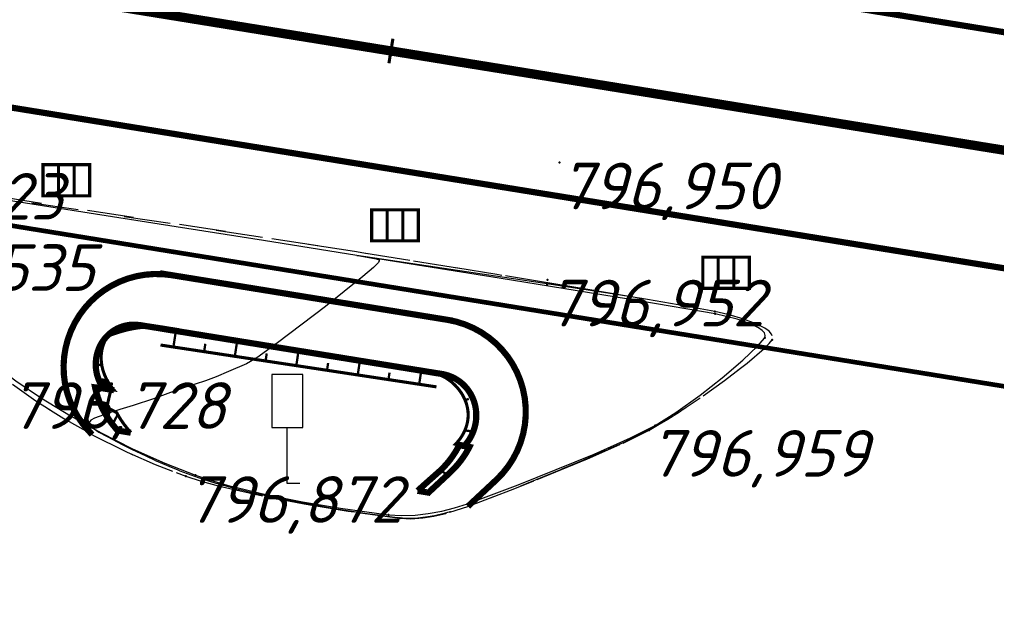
# Model space of a CAD drawing. Header units: metres. Extents: x 629572 to 645168, y 4785785 to 4790166.
# Drawn here: x 634894.33 to 634925.77, y 4788149.96 to 4788169.14 of the extents above; entities that cross this region are included whole.
import ezdxf

# ---------------------------------------------------------------- set-up
doc = ezdxf.new("R2010")
doc.units = ezdxf.units.M
for name, pattern in [('Сплошная', [0]), ('Сплошная_0_50', [0]), ('Штриховая 1.5-1.5', [3, 1.5, -1.5]), ('Штриховая 2_0_50', [2, 1, -1]), ('Штрихпунктирная 2', [10, 5, -2.5, 0, -2.5])]:
    doc.linetypes.add(name, pattern=pattern)
doc.layers.get('0').update_dxf_attribs({"linetype": 'CONTINUOUS'})
for name, color, linetype in [('АД ось слева_9м', 7, 'CONTINUOUS'), ('Горизонтали', 7, 'CONTINUOUS'), ('Дорожн. знаки (прочие)', 7, 'CONTINUOUS'), ('Дорожные полосы', 7, 'CONTINUOUS'), ('Коммуникации', 7, 'CONTINUOUS'), ('Нурсултан', 7, 'CONTINUOUS'), ('Общая поверхность по верху_ ПЧ или ДП_откосы', 7, 'CONTINUOUS'), ('Пикет произвольный (плюсовка)_KDP', 7, 'CONTINUOUS'), ('Проезжие части улиц и тротуаров (без бортового камня)', 7, 'CONTINUOUS'), ('Структ._структурные линии', 7, 'CONTINUOUS'), ('Тротуары и пешеходные дорожки (бордюр)', 7, 'CONTINUOUS'), ('Укрепленная часть обочины', 7, 'CONTINUOUS')]:
    doc.layers.add(name, color=color, linetype=linetype)
doc.styles.add('ISOCPEUR', font='isocpeui.ttf')

# ---------------------------------------------------------------- blocks, each defined once
blk = doc.blocks.new('15 - 206.3.а знаки дорожн прочие')
at = {"color": 7, "linetype": 'Continuous', "lineweight": 0, "true_color": 0xffffff, "flags": 128}
blk.add_lwpolyline([(0.5, 3.5), (-0.5, 3.5), (-0.5, 1.8), (0, 1.8), (0.5, 1.8), (0.5, 3.5)], close=True, dxfattribs=at)
at = {"color": 7, "linetype": 'Continuous', "lineweight": 0, "flags": 128}
blk.add_lwpolyline([(0.4, 0), (0, 0), (0, 1.8)], dxfattribs=at)
at = {"color": 7, "style": 'ISOCPEUR', "flags": 1}
for tag in ['Имя объекта CREDO-III', 'Код объекта CREDO-III', 'Примечание', 'X', 'Отметка', 'Номер', 'Y']:
    blk.add_attdef(tag, (0, 0), '', height=2.5, dxfattribs=at)
blk = doc.blocks.new('4175 - 128.а решетки сточные')
at = {"color": 7, "linetype": 'Continuous', "lineweight": 0, "const_width": 0.1, "flags": 128}
blk.add_lwpolyline([(-0.75, -0.5), (-0.75, 0.5), (0.75, 0.5), (0.75, -0.5), (-0.75, -0.5)], close=True, dxfattribs=at)
at = {"color": 7, "linetype": 'Continuous', "lineweight": 0, "true_color": 0xffffff, "flags": 128}
blk.add_lwpolyline([(-0.75, -0.5), (0.75, -0.5), (0.75, 0.5), (-0.75, 0.5), (-0.75, -0.5)], close=True, dxfattribs=at)
at = {"color": 7, "linetype": 'Continuous', "lineweight": 0, "const_width": 0.1, "flags": 128}
for points in [[(-0.25, -0.5), (-0.25, 0.5)], [(0.25, -0.5), (0.25, 0.5)]]:
    blk.add_lwpolyline(points, dxfattribs=at)
blk = doc.blocks.new('Риска для шага 20 м_KDPкрасный_255_4294967295')
at = {"color": 1, "linetype": 'Continuous', "lineweight": 0, "true_color": 0xff0000, "const_width": 0.1, "flags": 128}
blk.add_lwpolyline([(0, 0.4), (0, -0.4)], dxfattribs=at)
at = {"color": 7, "style": 'ISOCPEUR', "flags": 1}
for tag in ['Имя объекта CREDO-III', 'Код объекта CREDO-III', 'X', 'Y']:
    blk.add_attdef(tag, (0, 0), '', height=2.5, dxfattribs=at)

msp = doc.modelspace()

# ---------------------------------------------------------------- linework, layer by layer
at = {"layer": 'АД ось слева_9м', "color": 1, "linetype": 'Штрихпунктирная 2', "lineweight": 0, "true_color": 0xff0000, "const_width": 0.3, "flags": 128}
msp.add_lwpolyline([(640034.337, 4789067.944, 0.02474), (639810.355, 4788955.085), (639724.253, 4788906.219, -0.017749), (639596.568, 4788839.628), (638712.155, 4788417.607, -0.024507), (638440.2, 4788303.837), (638256.383, 4788237.319, 0.008008), (638136.772, 4788191.856), (638136.772, 4788191.856), (638136.695, 4788191.825), (638136.695, 4788191.825, -0.009799), (637971.281, 4788129.63), (637971.281, 4788129.63), (637971.277, 4788129.628), (637971.277, 4788129.628, -0.032099), (637723.09, 4788059.369), (637723.089, 4788059.368, -0.014854), (637369.479, 4787994.295), (637135.498, 4787958.386), (637135.498, 4787958.386, 0.001264), (637025.372, 4787941.2), (637025.372, 4787941.2), (637025.372, 4787941.2), (637025.372, 4787941.2, -0.002776), (636826.751, 4787910.818), (636826.751, 4787910.818), (636826.746, 4787910.817), (636826.746, 4787910.817), (636820.561, 4787909.907), (636814.372, 4787908.998), (636808.179, 4787908.094), (636801.982, 4787907.196), (636795.779, 4787906.308), (636789.571, 4787905.431), (636783.358, 4787904.568), (636777.139, 4787903.722), (636770.914, 4787902.895), (636764.683, 4787902.089), (636758.445, 4787901.307), (636752.2, 4787900.551), (636745.948, 4787899.824), (636739.689, 4787899.129), (636733.423, 4787898.467), (636727.15, 4787897.842, -0.062513), (636475.682, 4787905.031), (636469.455, 4787906.013), (636463.237, 4787907.032), (636457.028, 4787908.084), (636450.828, 4787909.166), (636444.636, 4787910.277), (636438.453, 4787911.414), (636432.278, 4787912.575), (636426.11, 4787913.757), (636419.949, 4787914.957), (636413.796, 4787916.173), (636407.648, 4787917.403), (636401.507, 4787918.644), (636395.37, 4787919.894), (636389.239, 4787921.151), (636383.112, 4787922.412), (636376.989, 4787923.674), (636376.44, 4787923.787), (636376.44, 4787923.787, 0.011051), (636059.774, 4787981.834), (636059.774, 4787981.834), (635773.194, 4788027.844), (635773.194, 4788027.844, -0.00032), (635722.697, 4788035.984), (635722.697, 4788035.984), (634281.952, 4788269.183), (634281.952, 4788269.183, -0.000471), (634207.537, 4788281.3), (634207.537, 4788281.3), (634184.804, 4788285.024)], format="xyb", dxfattribs=at)
at = {"layer": 'Горизонтали', "color": 34, "linetype": 'Сплошная', "lineweight": 0, "true_color": 0xa55200, "elevation": 797, "flags": 128}
for points in [[(634913.86, 4788160.237), (634913.544, 4788160.287), (634911.156, 4788160.656), (634906.478, 4788161.358), (634906.339, 4788161.378), (634905.188, 4788161.55), (634905.187, 4788161.55), (634905.285, 4788161.533), (634905.332, 4788161.525), (634905.805, 4788161.444), (634905.905, 4788161.407), (634905.907, 4788161.374), (634905.879, 4788161.325), (634905.715, 4788161.157), (634905.378, 4788160.869), (634904.17, 4788159.911), (634902.635, 4788158.735), (634901.966, 4788158.25), (634901.63, 4788158.059), (634901.058, 4788157.809), (634900.653, 4788157.644), (634900.309, 4788157.517), (634899.976, 4788157.405), (634899.892, 4788157.379), (634899.635, 4788157.296), (634899.354, 4788157.193), (634899.191, 4788157.133), (634898.644, 4788156.939), (634897.984, 4788156.723), (634897.553, 4788156.588), (634897.192, 4788156.476), (634896.735, 4788156.312), (634896.62, 4788156.243), (634896.568, 4788156.176), (634896.572, 4788156.112), (634896.625, 4788156.039), (634896.882, 4788155.864), (634897.148, 4788155.72), (634897.634, 4788155.465), (634897.927, 4788155.318), (634898.39, 4788155.095), (634898.687, 4788154.96), (634898.697, 4788154.955), (634898.722, 4788154.944), (634899.13, 4788154.765), (634899.425, 4788154.645), (634899.448, 4788154.636), (634899.49, 4788154.619), (634899.836, 4788154.485), (634900.078, 4788154.399), (634900.104, 4788154.391), (634900.147, 4788154.376), (634900.404, 4788154.292), (634900.643, 4788154.222), (634900.698, 4788154.206), (634900.76, 4788154.188), (634901.04, 4788154.111), (634901.323, 4788154.039), (634901.397, 4788154.021), (634901.47, 4788154.003), (634901.775, 4788153.929), (634902.114, 4788153.854), (634902.2, 4788153.835), (634902.23, 4788153.829), (634902.742, 4788153.725), (634903.606, 4788153.566), (634903.809, 4788153.529), (634904.115, 4788153.473), (634904.478, 4788153.407), (634904.887, 4788153.34), (634905.512, 4788153.245), (634905.855, 4788153.196), (634905.876, 4788153.193), (634905.922, 4788153.187), (634906.408, 4788153.123), (634906.65, 4788153.103), (634906.947, 4788153.096), (634907.144, 4788153.107), (634907.467, 4788153.145), (634907.681, 4788153.183), (634908.036, 4788153.265), (634908.112, 4788153.284), (634908.157, 4788153.295), (634908.18, 4788153.302), (634908.191, 4788153.305), (634908.194, 4788153.306), (634908.195, 4788153.306), (634908.195, 4788153.306)], [(634910.442, 4788154.129), (634910.693, 4788154.231), (634911.751, 4788154.662), (634911.813, 4788154.688), (634912.418, 4788154.939), (634913.179, 4788155.27), (634913.268, 4788155.309), (634913.296, 4788155.321), (634913.765, 4788155.533), (634914.344, 4788155.817), (634914.348, 4788155.819), (634914.35, 4788155.819), (634914.671, 4788155.984), (634914.993, 4788156.167), (634915.19, 4788156.285), (634915.564, 4788156.52), (634915.668, 4788156.586), (634915.672, 4788156.588), (634915.707, 4788156.613), (634915.742, 4788156.636), (634915.781, 4788156.663), (634915.814, 4788156.686), (634915.814, 4788156.686), (634915.822, 4788156.691), (634915.832, 4788156.698), (634915.839, 4788156.702), (634915.839, 4788156.703), (634915.84, 4788156.703)]]:
    msp.add_lwpolyline(points, dxfattribs=at)
at = {"layer": 'Дорожные полосы', "color": 5, "linetype": 'Сплошная_0_50', "lineweight": 0, "true_color": 0x0000ff, "const_width": 0.2, "flags": 128}
for points in [[(634184.117, 4788279.697), (634206.908, 4788276.342), (634206.91, 4788276.342), (634206.912, 4788276.341, 0.000471), (634281.527, 4788265.429), (634281.529, 4788265.428), (634281.531, 4788265.428), (634283.009, 4788265.213), (635550.153, 4788060.113), (635648.941, 4788044.579), (635678.505, 4788039.794), (635722.086, 4788032.538), (635722.088, 4788032.538), (635722.09, 4788032.538, 0.00032), (635772.551, 4788024.17), (635772.553, 4788024.17), (635772.555, 4788024.169), (635777.171, 4788023.407), (636059.18, 4787978.131, -0.011051), (636375.683, 4787920.115), (636376.232, 4787920.002), (636382.354, 4787918.739), (636388.481, 4787917.479), (636394.62, 4787916.22), (636400.761, 4787914.969), (636406.909, 4787913.726), (636413.065, 4787912.495), (636419.228, 4787911.277), (636425.399, 4787910.075), (636431.579, 4787908.891), (636437.768, 4787907.728), (636443.966, 4787906.588), (636450.174, 4787905.474), (636456.392, 4787904.388), (636462.621, 4787903.333), (636468.86, 4787902.311), (636475.092, 4787901.327, 0.051615), (636683.572, 4787890.828, 0.051615)], [(634284.147, 4788272.627), (635551.335, 4788067.519), (635650.122, 4788051.986), (635679.72, 4788047.195), (635723.318, 4788039.937), (635723.32, 4788039.936), (635723.322, 4788039.936, 0.00032), (635773.773, 4788031.57), (635773.775, 4788031.57), (635773.777, 4788031.569), (635778.376, 4788030.81), (636060.369, 4787985.536, -0.011051), (636377.198, 4787927.46), (636377.747, 4787927.347), (636383.868, 4787926.085), (636389.992, 4787924.825), (636396.122, 4787923.568), (636402.253, 4787922.319), (636408.388, 4787921.079), (636414.528, 4787919.851), (636420.672, 4787918.636), (636426.822, 4787917.438), (636432.977, 4787916.259), (636439.139, 4787915.101), (636445.307, 4787913.967), (636451.482, 4787912.859), (636457.664, 4787911.779), (636463.853, 4787910.731), (636470.05, 4787909.716), (636476.249, 4787908.737, 0.051613), (636683.176, 4787898.317)], [(634283.578, 4788268.92), (635550.744, 4788063.816), (635649.531, 4788048.282), (635679.113, 4788043.494), (635722.702, 4788036.238), (635722.704, 4788036.237), (635722.706, 4788036.237, 0.00032), (635773.162, 4788027.87), (635773.164, 4788027.87), (635773.166, 4788027.869), (635777.773, 4788027.108), (636059.774, 4787981.834, -0.011051), (636376.44, 4787923.787), (636376.989, 4787923.674), (636383.111, 4787922.412), (636389.237, 4787921.152), (636395.371, 4787919.894), (636401.507, 4787918.644), (636407.649, 4787917.403), (636413.796, 4787916.173), (636419.95, 4787914.957), (636426.11, 4787913.756), (636432.278, 4787912.575), (636438.453, 4787911.414), (636444.637, 4787910.277), (636450.828, 4787909.166), (636457.028, 4787908.083), (636463.237, 4787907.032), (636469.455, 4787906.013), (636475.671, 4787905.032, 0.051614), (636683.374, 4787894.573)]]:
    msp.add_lwpolyline(points, format="xyb", dxfattribs=at)
at = {"layer": 'Дорожные полосы', "color": 5, "linetype": 'Сплошная', "lineweight": 0, "true_color": 0x0000ff, "const_width": 0.15, "flags": 128}
msp.add_lwpolyline([(634319.342, 4788254.774), (634339.085, 4788251.578), (634355, 4788249.762), (635549.529, 4788056.415), (635648.316, 4788040.881), (635677.931, 4788036.088), (635721.537, 4788028.828), (635721.539, 4788028.828), (635721.539, 4788028.828), (635721.541, 4788028.828, 0.00032), (635772.006, 4788020.459), (635772.008, 4788020.459), (635772.008, 4788020.459), (635772.01, 4788020.459), (635776.601, 4788019.701), (636058.585, 4787974.428), (636058.585, 4787974.428, -0.011051), (636374.926, 4787916.442), (636374.926, 4787916.442), (636375.474, 4787916.329), (636381.599, 4787915.066), (636387.73, 4787913.805), (636393.868, 4787912.546), (636400.015, 4787911.294), (636406.169, 4787910.05), (636412.332, 4787908.817), (636418.505, 4787907.597), (636424.687, 4787906.393), (636430.879, 4787905.207), (636437.082, 4787904.041), (636443.295, 4787902.898), (636449.52, 4787901.781), (636455.756, 4787900.692), (636462.004, 4787899.634), (636468.263, 4787898.608), (636474.536, 4787897.619, 0.058457), (636711.485, 4787888.928, 0.004041), (636727.862, 4787890.449), (636727.864, 4787890.449), (636727.866, 4787890.45), (636729.313, 4787890.597), (636730.76, 4787890.746), (636732.207, 4787890.898), (636733.654, 4787891.051), (636735.1, 4787891.206), (636736.547, 4787891.363), (636737.993, 4787891.523), (636739.439, 4787891.684), (636740.884, 4787891.846), (636742.33, 4787892.011), (636743.775, 4787892.177), (636745.22, 4787892.346), (636750.683, 4787892.997), (636756.143, 4787893.671), (636761.6, 4787894.366), (636767.054, 4787895.082), (636772.507, 4787895.815), (636777.957, 4787896.565), (636783.404, 4787897.33), (636788.851, 4787898.108), (636794.295, 4787898.897), (636799.738, 4787899.697), (636805.179, 4787900.505), (636808.461, 4787900.996), (636811.742, 4787901.489), (636819.763, 4787902.664), (636827.774, 4787903.843), (636827.774, 4787903.843), (636827.779, 4787903.843), (636827.779, 4787903.843, 0.000191), (636841.455, 4787905.863, 0.001382), (636940.491, 4787920.352, 0.001203), (637026.545, 4787933.792), (637026.546, 4787933.792), (637026.547, 4787933.793), (637026.547, 4787933.793), (637026.547, 4787933.793), (637026.547, 4787933.793), (637026.549, 4787933.793), (637026.55, 4787933.793, -0.001264), (637136.636, 4787950.973), (637136.636, 4787950.973), (637241.37, 4787967.047)], format="xyb", dxfattribs=at)
at = {"layer": 'Дорожные полосы', "color": 6, "linetype": 'Сплошная', "lineweight": 0, "true_color": 0xff00ff, "const_width": 0.2, "flags": 128}
for points in [[(634899.224, 4788160.914, 0.711667), (634896.535, 4788155.924), (634896.664, 4788155.783)], [(634908.759, 4788153.474), (634909.668, 4788154.323, 0.623523), (634908.1, 4788159.477)], [(634908.759, 4788153.474), (634909.668, 4788154.323, 0.623523), (634908.1, 4788159.477)]]:
    msp.add_lwpolyline(points, format="xyb", dxfattribs=at)
for points in [[(634898.848, 4788160.975), (634908.279, 4788159.448)], [(634899.332, 4788160.897), (634908.1, 4788159.477)]]:
    msp.add_lwpolyline(points, dxfattribs=at)
at = {"layer": 'Нурсултан', "color": 7}
for p in [(634911.71, 4788164.535, 10.273), (634895.834, 4788163.97, 9.944), (634911.306, 4788160.617, 10.421), (634911.322, 4788160.767, 10.275), (634916.709, 4788159.75, 10.372), (634916.719, 4788159.672, 10.522), (634918.312, 4788158.895, 10.616), (634918.546, 4788158.832, 10.42), (634914.594, 4788155.93, 10.282), (634914.785, 4788156.075, 10.493), (634899.683, 4788154.444, 10.195), (634899.993, 4788154.475, 10.394), (634908.742, 4788153.555, 10.498), (634906.207, 4788153.198, 10.486), (634906.567, 4788153.093, 10.299)]:
    msp.add_point(p, dxfattribs=at)
at = {"layer": 'Общая поверхность по верху_ ПЧ или ДП_откосы', "color": 30, "linetype": 'Штриховая 2_0_50', "lineweight": 0, "true_color": 0xff7f27, "const_width": 0.125, "flags": 128}
for points in [[(634897.909, 4788155.845), (634897.482, 4788155.914), (634897.477, 4788155.92), (634897.42, 4788155.989), (634897.36, 4788156.063), (634897.35, 4788156.074), (634897.264, 4788156.185), (634897.238, 4788156.221), (634897.179, 4788156.306), (634897.1, 4788156.431), (634897.091, 4788156.448), (634897.028, 4788156.56), (634896.974, 4788156.669), (634896.962, 4788156.693), (634896.903, 4788156.829), (634896.882, 4788156.887), (634896.852, 4788156.968), (634896.848, 4788156.978), (634896.813, 4788157.088), (634896.809, 4788157.101), (634896.807, 4788157.108), (634896.77, 4788157.251), (634896.759, 4788157.303), (634897.026, 4788157.27), (634896.99, 4788157.324), (634896.969, 4788157.359), (634896.965, 4788157.366), (634896.954, 4788157.385), (634896.921, 4788157.448), (634896.9, 4788157.492), (634896.89, 4788157.514), (634896.886, 4788157.523), (634896.865, 4788157.577), (634896.842, 4788157.644), (634896.834, 4788157.671), (634896.823, 4788157.711), (634896.807, 4788157.778), (634896.801, 4788157.812), (634896.8, 4788157.819), (634896.795, 4788157.847), (634896.786, 4788157.915), (634896.784, 4788157.944), (634896.782, 4788157.97), (634896.781, 4788157.983), (634896.78, 4788158.052), (634896.781, 4788158.07), (634896.782, 4788158.12), (634896.788, 4788158.189), (634896.789, 4788158.196), (634896.796, 4788158.254), (634896.798, 4788158.265), (634896.805, 4788158.302), (634896.808, 4788158.315), (634896.809, 4788158.32), (634896.824, 4788158.384), (634896.83, 4788158.408), (634896.842, 4788158.447), (634896.863, 4788158.509), (634896.887, 4788158.57), (634896.902, 4788158.603), (634896.914, 4788158.628), (634896.944, 4788158.686), (634896.947, 4788158.691), (634896.952, 4788158.699), (634896.976, 4788158.741), (634896.997, 4788158.773), (634897.012, 4788158.794), (634897.052, 4788158.849), (634897.078, 4788158.881), (634897.089, 4788158.895), (634897.111, 4788158.919), (634897.132, 4788158.942), (634897.176, 4788158.987), (634897.223, 4788159.029), (634897.239, 4788159.042), (634897.255, 4788159.055), (634897.271, 4788159.068), (634897.308, 4788159.095), (634897.321, 4788159.105), (634897.379, 4788159.143), (634897.426, 4788159.171), (634897.452, 4788159.184), (634897.48, 4788159.199), (634897.516, 4788159.215), (634897.527, 4788159.221), (634897.536, 4788159.225), (634897.592, 4788159.247), (634897.603, 4788159.251), (634897.65, 4788159.267), (634897.681, 4788159.276), (634897.708, 4788159.284), (634897.766, 4788159.297), (634897.839, 4788159.31), (634897.884, 4788159.316), (634897.92, 4788159.319), (634897.943, 4788159.32), (634898.002, 4788159.322), (634898.04, 4788159.321), (634898.092, 4788159.319), (634898.623, 4788159.238), (634899.135, 4788159.155)], [(634907.816, 4788157.751), (634899.55, 4788159.089), (634898.949, 4788159.186)], [(634908.357, 4788155.472), (634908.649, 4788155.424), (634908.682, 4788155.462), (634908.719, 4788155.508), (634908.752, 4788155.551), (634908.784, 4788155.598), (634908.789, 4788155.606), (634908.814, 4788155.645), (634908.842, 4788155.693), (634908.848, 4788155.704), (634908.864, 4788155.734), (634908.869, 4788155.743), (634908.893, 4788155.793), (634908.897, 4788155.802), (634908.915, 4788155.843), (634908.937, 4788155.898), (634908.946, 4788155.924), (634908.954, 4788155.947), (634908.969, 4788155.994), (634908.97, 4788155.999), (634908.984, 4788156.052), (634908.993, 4788156.089), (634908.997, 4788156.105), (634908.999, 4788156.117), (634909.007, 4788156.159), (634909.01, 4788156.182), (634909.015, 4788156.212), (634909.021, 4788156.274), (634909.023, 4788156.285), (634909.024, 4788156.316), (634909.027, 4788156.357), (634909.027, 4788156.365), (634909.027, 4788156.429), (634909.026, 4788156.454), (634909.024, 4788156.5), (634909.023, 4788156.519), (634909.02, 4788156.542), (634909.018, 4788156.571), (634909.009, 4788156.628), (634909.007, 4788156.641), (634908.993, 4788156.712), (634908.989, 4788156.727), (634908.976, 4788156.779), (634908.971, 4788156.795), (634908.956, 4788156.846), (634908.945, 4788156.877), (634908.932, 4788156.912), (634908.919, 4788156.942), (634908.913, 4788156.956), (634908.905, 4788156.976), (634908.874, 4788157.038), (634908.841, 4788157.099), (634908.834, 4788157.111), (634908.805, 4788157.157), (634908.8, 4788157.165), (634908.785, 4788157.186), (634908.766, 4788157.214), (634908.731, 4788157.259), (634908.725, 4788157.268), (634908.68, 4788157.319), (634908.669, 4788157.331), (634908.634, 4788157.368), (634908.598, 4788157.402), (634908.585, 4788157.415), (634908.534, 4788157.458), (634908.516, 4788157.472), (634908.482, 4788157.499), (634908.418, 4788157.543), (634908.371, 4788157.572), (634908.313, 4788157.604), (634908.289, 4788157.616), (634908.254, 4788157.633), (634908.194, 4788157.658), (634908.133, 4788157.681), (634908.067, 4788157.701), (634908.009, 4788157.716), (634907.821, 4788157.752), (634907.418, 4788157.82)], [(634897.026, 4788157.27), (634897.371, 4788157.214)], [(634907.138, 4788153.976), (634907.49, 4788153.917), (634907.494, 4788153.922), (634907.507, 4788153.933), (634907.516, 4788153.942), (634907.643, 4788154.061), (634907.668, 4788154.084), (634907.677, 4788154.093), (634907.691, 4788154.105), (634907.71, 4788154.123), (634907.768, 4788154.177), (634907.875, 4788154.277), (634907.891, 4788154.292), (634908.012, 4788154.405), (634908.06, 4788154.449), (634908.132, 4788154.517), (634908.188, 4788154.569), (634908.197, 4788154.578), (634908.243, 4788154.622), (634908.248, 4788154.627), (634908.354, 4788154.737), (634908.408, 4788154.797), (634908.449, 4788154.846), (634908.536, 4788154.955), (634908.551, 4788154.976), (634908.613, 4788155.063), (634908.676, 4788155.158), (634908.684, 4788155.17), (634908.747, 4788155.276), (634908.784, 4788155.342), (634908.805, 4788155.381), (634908.808, 4788155.387), (634908.649, 4788155.424)]]:
    msp.add_lwpolyline(points, dxfattribs=at)
at = {"layer": 'Общая поверхность по верху_ ПЧ или ДП_откосы', "color": 30, "linetype": 'Сплошная_0_50', "lineweight": 0, "true_color": 0xff7f27, "const_width": 0.1, "flags": 128}
for points in [[(634896.962, 4788156.693), (634897.135, 4788156.665), (634897.164, 4788156.786), (634897.176, 4788156.839), (634897.194, 4788156.912), (634897.196, 4788156.922), (634897.219, 4788157.023), (634897.222, 4788157.034), (634897.224, 4788157.041), (634897.255, 4788157.173), (634897.266, 4788157.221), (634897.371, 4788157.214), (634897.324, 4788157.27), (634897.296, 4788157.306), (634897.29, 4788157.314), (634897.274, 4788157.333), (634897.229, 4788157.398), (634897.2, 4788157.443), (634897.185, 4788157.466), (634897.18, 4788157.476), (634897.147, 4788157.532), (634897.112, 4788157.6), (634897.099, 4788157.629), (634897.08, 4788157.669), (634897.051, 4788157.739), (634897.039, 4788157.773), (634897.037, 4788157.781), (634897.027, 4788157.809), (634897.006, 4788157.88), (634896.998, 4788157.91), (634896.992, 4788157.936), (634896.988, 4788157.95), (634896.974, 4788158.02), (634896.972, 4788158.039), (634896.964, 4788158.09), (634896.958, 4788158.162), (634896.957, 4788158.169), (634896.955, 4788158.229), (634896.955, 4788158.24), (634896.955, 4788158.278), (634896.955, 4788158.291), (634896.955, 4788158.297), (634896.959, 4788158.363), (634896.961, 4788158.387), (634896.966, 4788158.427), (634896.976, 4788158.491), (634896.989, 4788158.553), (634896.998, 4788158.587), (634897.005, 4788158.614), (634897.024, 4788158.673), (634897.026, 4788158.678), (634897.03, 4788158.686), (634897.047, 4788158.73), (634897.061, 4788158.762), (634897.072, 4788158.785), (634897.101, 4788158.841), (634897.121, 4788158.874), (634897.13, 4788158.888), (634897.147, 4788158.913), (634897.163, 4788158.937), (634897.237, 4788158.977), (634897.326, 4788159.012), (634897.358, 4788159.023), (634897.388, 4788159.033), (634897.419, 4788159.044), (634897.488, 4788159.066), (634897.512, 4788159.074), (634897.618, 4788159.104), (634897.695, 4788159.127), (634897.738, 4788159.138), (634897.784, 4788159.15), (634897.841, 4788159.163), (634897.859, 4788159.167), (634897.873, 4788159.17), (634897.964, 4788159.187), (634897.98, 4788159.19), (634898.044, 4788159.203), (634898.089, 4788159.21), (634898.126, 4788159.216), (634898.207, 4788159.226), (634898.306, 4788159.234), (634898.359, 4788159.239), (634898.4, 4788159.241), (634898.429, 4788159.242), (634898.498, 4788159.242), (634898.543, 4788159.24), (634898.604, 4788159.236), (634899.135, 4788159.155)], [(634898.865, 4788158.666), (634899.467, 4788158.574), (634907.746, 4788157.319)], [(634908.808, 4788155.387), (634908.479, 4788155.442), (634908.357, 4788155.472), (634908.393, 4788155.51), (634908.433, 4788155.556), (634908.468, 4788155.599), (634908.503, 4788155.645), (634908.509, 4788155.653), (634908.535, 4788155.692), (634908.566, 4788155.739), (634908.573, 4788155.75), (634908.59, 4788155.78), (634908.595, 4788155.788), (634908.622, 4788155.838), (634908.626, 4788155.847), (634908.646, 4788155.888), (634908.67, 4788155.943), (634908.68, 4788155.968), (634908.689, 4788155.991), (634908.705, 4788156.038), (634908.706, 4788156.043), (634908.722, 4788156.096), (634908.731, 4788156.132), (634908.735, 4788156.149), (634908.738, 4788156.161), (634908.746, 4788156.202), (634908.75, 4788156.226), (634908.754, 4788156.256), (634908.761, 4788156.318), (634908.762, 4788156.328), (634908.764, 4788156.36), (634908.766, 4788156.4), (634908.765, 4788156.409), (634908.764, 4788156.472), (634908.762, 4788156.498), (634908.759, 4788156.544), (634908.756, 4788156.564), (634908.753, 4788156.587), (634908.748, 4788156.616), (634908.737, 4788156.673), (634908.734, 4788156.687), (634908.715, 4788156.759), (634908.71, 4788156.774), (634908.693, 4788156.826), (634908.687, 4788156.843), (634908.667, 4788156.894), (634908.653, 4788156.926), (634908.637, 4788156.961), (634908.621, 4788156.992), (634908.613, 4788157.006), (634908.603, 4788157.026), (634908.567, 4788157.09), (634908.527, 4788157.151), (634908.518, 4788157.164), (634908.484, 4788157.211), (634908.478, 4788157.218), (634908.461, 4788157.24), (634908.439, 4788157.268), (634908.398, 4788157.315), (634908.391, 4788157.323), (634908.341, 4788157.376), (634908.328, 4788157.388), (634908.289, 4788157.426), (634908.249, 4788157.46), (634908.235, 4788157.473), (634908.179, 4788157.518), (634908.159, 4788157.532), (634908.121, 4788157.559), (634908.052, 4788157.604), (634908.002, 4788157.634), (634907.94, 4788157.666), (634907.914, 4788157.678), (634907.877, 4788157.696), (634907.813, 4788157.722), (634907.749, 4788157.745), (634907.678, 4788157.766), (634907.617, 4788157.781), (634907.418, 4788157.82)], [(634897.909, 4788155.845), (634897.904, 4788155.851), (634897.847, 4788155.92), (634897.786, 4788155.993), (634897.777, 4788156.005), (634897.69, 4788156.116), (634897.665, 4788156.152), (634897.605, 4788156.237), (634897.526, 4788156.362), (634897.517, 4788156.379), (634897.453, 4788156.491), (634897.192, 4788156.634), (634897.135, 4788156.665)], [(634907.138, 4788153.976), (634907.143, 4788153.98), (634907.156, 4788153.992), (634907.166, 4788154.001), (634907.297, 4788154.118), (634907.323, 4788154.142), (634907.333, 4788154.15), (634907.347, 4788154.163), (634907.366, 4788154.18), (634907.427, 4788154.234), (634907.539, 4788154.334), (634907.555, 4788154.348), (634907.682, 4788154.46), (634907.731, 4788154.504), (634907.807, 4788154.571), (634907.865, 4788154.623), (634907.875, 4788154.631), (634907.92, 4788154.675), (634907.925, 4788154.681), (634908.029, 4788154.791), (634908.082, 4788154.851), (634908.124, 4788154.9), (634908.209, 4788155.009), (634908.224, 4788155.03), (634908.286, 4788155.118), (634908.348, 4788155.212), (634908.356, 4788155.225), (634908.419, 4788155.331), (634908.456, 4788155.397), (634908.476, 4788155.436), (634908.479, 4788155.442)]]:
    msp.add_lwpolyline(points, dxfattribs=at)
at = {"layer": 'Общая поверхность по верху_ ПЧ или ДП_откосы', "color": 30, "linetype": 'Continuous', "lineweight": 0, "true_color": 0xff7f27, "const_width": 0.075, "flags": 128}
for points in [[(634898.142, 4788159.218), (634898.086, 4788159.319)], [(634897.183, 4788158.948), (634897.171, 4788158.958)], [(634899.28, 4788158.603), (634899.359, 4788159.12)], [(634900.269, 4788158.453), (634900.307, 4788158.706)], [(634901.257, 4788158.303), (634901.333, 4788158.8)], [(634902.246, 4788158.153), (634902.283, 4788158.397)], [(634903.235, 4788158.003), (634903.307, 4788158.48)], [(634896.977, 4788158.005), (634896.78, 4788158.066)], [(634904.224, 4788157.853), (634904.259, 4788158.087)], [(634905.212, 4788157.703), (634905.282, 4788158.161)], [(634906.201, 4788157.553), (634906.235, 4788157.777)], [(634907.19, 4788157.403), (634907.256, 4788157.841)], [(634908.016, 4788157.625), (634908.08, 4788157.697)], [(634897.266, 4788157.219), (634897.241, 4788157.229)], [(634908.668, 4788156.89), (634908.786, 4788156.934)], [(634897.487, 4788156.432), (634897.322, 4788156.11)], [(634908.659, 4788155.918), (634908.93, 4788155.882)], [(634908.479, 4788155.44), (634908.503, 4788155.442)], [(634907.885, 4788154.641), (634908.092, 4788154.479)]]:
    msp.add_lwpolyline(points, dxfattribs=at)
at = {"layer": 'Проезжие части улиц и тротуаров (без бортового камня)', "linetype": 'Штриховая 1.5-1.5', "lineweight": 0, "flags": 128}
for points in [[(634905.109, 4788161.671), (634899.263, 4788162.56), (634892.339, 4788163.588), (634889.717, 4788163.958), (634888.638, 4788164.085), (634888.519, 4788164.06), (634888.482, 4788164.028), (634888.46, 4788163.982), (634888.462, 4788163.85), (634888.523, 4788163.664), (634888.737, 4788163.272), (634889.095, 4788162.753), (634889.758, 4788161.907), (634890.729, 4788160.747), (634891.541, 4788159.83), (634892.305, 4788159.019), (634893.222, 4788158.13), (634893.634, 4788157.769), (634894.014, 4788157.467), (634894.856, 4788156.87), (634895.758, 4788156.297), (634896.709, 4788155.759), (634897.684, 4788155.267), (634898.689, 4788154.822), (634899.683, 4788154.444), (634900.177, 4788154.286), (634900.763, 4788154.126), (634902.195, 4788153.801), (634903.486, 4788153.557), (634904.903, 4788153.323), (634906.567, 4788153.093), (634906.923, 4788153.077), (634907.304, 4788153.103), (634907.661, 4788153.159), (634908.043, 4788153.249), (634908.759, 4788153.474), (634910.265, 4788154.047), (634912.603, 4788155.002), (634913.773, 4788155.521), (634914.594, 4788155.93), (634915.336, 4788156.37), (634916.205, 4788156.945), (634917.016, 4788157.525), (634917.745, 4788158.086), (634918.29, 4788158.55), (634918.457, 4788158.717), (634918.546, 4788158.832), (634918.567, 4788158.92), (634918.534, 4788159.012), (634918.449, 4788159.107), (634918.31, 4788159.206), (634917.98, 4788159.369), (634917.528, 4788159.533), (634917.121, 4788159.652), (634916.709, 4788159.75), (634914.267, 4788160.178), (634909.69, 4788160.938), (634905.109, 4788161.671)], [(634888.685, 4788164.138), (634888.564, 4788164.113), (634888.526, 4788164.079), (634888.502, 4788164.032), (634888.499, 4788163.897), (634888.555, 4788163.706), (634888.76, 4788163.302), (634889.106, 4788162.771), (634889.758, 4788161.907), (634890.728, 4788160.743), (634891.538, 4788159.83), (634892.305, 4788159.017), (634893.221, 4788158.13), (634893.634, 4788157.77), (634894.014, 4788157.467), (634894.856, 4788156.87), (634895.758, 4788156.297), (634896.709, 4788155.759), (634897.684, 4788155.267), (634898.689, 4788154.822), (634899.683, 4788154.444), (634900.177, 4788154.286), (634900.763, 4788154.126), (634902.195, 4788153.801), (634903.486, 4788153.557), (634904.903, 4788153.323), (634906.567, 4788153.093), (634906.923, 4788153.077), (634907.304, 4788153.103), (634907.661, 4788153.159), (634908.043, 4788153.249), (634908.759, 4788153.474), (634910.265, 4788154.047), (634912.603, 4788155.002), (634913.773, 4788155.521), (634914.594, 4788155.93), (634915.336, 4788156.37), (634916.205, 4788156.945), (634917.016, 4788157.525), (634917.745, 4788158.086), (634918.29, 4788158.55), (634918.457, 4788158.717), (634918.546, 4788158.832), (634918.567, 4788158.92), (634918.534, 4788159.012), (634918.449, 4788159.107), (634918.31, 4788159.206), (634917.98, 4788159.369), (634917.528, 4788159.533), (634917.121, 4788159.652), (634916.709, 4788159.75), (634914.266, 4788160.176), (634909.69, 4788160.935), (634905.109, 4788161.671), (634899.278, 4788162.578), (634892.378, 4788163.629), (634889.761, 4788164.008), (634888.685, 4788164.138)]]:
    msp.add_lwpolyline(points, close=True, dxfattribs=at)
at = {"layer": 'Структ._структурные линии', "color": 216, "lineweight": 0, "true_color": 0x800080}
msp.add_polyline3d([(634898.944, 4788159.187, 796.555), (634898.301, 4788159.289, 796.542), (634898.291, 4788159.286, 796.542), (634898.246, 4788159.297, 796.541), (634898.235, 4788159.299, 796.541), (634898.202, 4788159.305, 796.539), (634898.177, 4788159.309, 796.539), (634898.134, 4788159.315, 796.539), (634898.12, 4788159.316, 796.539), (634898.094, 4788159.318, 796.54), (634898.061, 4788159.321, 796.543), (634898.002, 4788159.322, 796.55), (634897.943, 4788159.32, 796.556), (634897.884, 4788159.316, 796.563), (634897.825, 4788159.308, 796.569), (634897.766, 4788159.297, 796.584), (634897.708, 4788159.284, 796.599), (634897.65, 4788159.267, 796.614), (634897.592, 4788159.247, 796.629), (634897.536, 4788159.225, 796.651), (634897.48, 4788159.199, 796.674), (634897.426, 4788159.171, 796.696), (634897.373, 4788159.139, 796.719), (634897.321, 4788159.105, 796.749), (634897.271, 4788159.068, 796.779), (634897.223, 4788159.029, 796.809), (634897.176, 4788158.987, 796.839), (634897.143, 4788158.953, 796.862), (634897.132, 4788158.942, 796.861), (634897.089, 4788158.895, 796.855), (634897.049, 4788158.846, 796.85), (634897.012, 4788158.794, 796.845), (634896.976, 4788158.741, 796.84), (634896.944, 4788158.686, 796.835), (634896.914, 4788158.628, 796.829), (634896.887, 4788158.57, 796.824), (634896.863, 4788158.509, 796.819), (634896.842, 4788158.447, 796.813), (634896.824, 4788158.384, 796.808), (634896.809, 4788158.32, 796.803), (634896.796, 4788158.254, 796.797), (634896.787, 4788158.187, 796.792), (634896.782, 4788158.12, 796.786), (634896.78, 4788158.052, 796.781), (634896.781, 4788157.983, 796.775), (634896.786, 4788157.915, 796.769), (634896.795, 4788157.847, 796.764), (634896.807, 4788157.778, 796.758), (634896.823, 4788157.711, 796.752), (634896.842, 4788157.644, 796.747), (634896.865, 4788157.577, 796.741), (634896.891, 4788157.512, 796.735), (634896.921, 4788157.448, 796.73), (634896.954, 4788157.385, 796.724), (634896.99, 4788157.324, 796.718), (634897.03, 4788157.264, 796.712)], dxfattribs=at)
at = {"layer": 'Тротуары и пешеходные дорожки (бордюр)', "color": 7, "linetype": 'Сплошная', "lineweight": 0, "flags": 128}
msp.add_lwpolyline([(634905.187, 4788161.55), (634902.18, 4788162.027), (634899.37, 4788162.473), (634892.458, 4788163.554), (634889.817, 4788163.944), (634888.72, 4788164.075), (634888.589, 4788164.045), (634888.55, 4788164.008), (634888.528, 4788163.955), (634888.537, 4788163.805), (634888.615, 4788163.594), (634888.873, 4788163.15), (634889.298, 4788162.562), (634890.038, 4788161.651), (634890.078, 4788161.603), (634891.069, 4788160.474), (634891.843, 4788159.649), (634892.58, 4788158.912), (634893.449, 4788158.117), (634893.844, 4788157.791), (634894.21, 4788157.513), (634895.039, 4788156.951), (634895.963, 4788156.386), (634896.953, 4788155.837), (634897.964, 4788155.329), (634899.003, 4788154.862), (634899.993, 4788154.475), (634900.471, 4788154.316), (634901.015, 4788154.158), (634902.293, 4788153.849), (634903.432, 4788153.621), (634904.661, 4788153.411), (634906.207, 4788153.198), (634906.622, 4788153.175), (634907.058, 4788153.191), (634907.478, 4788153.241), (634907.914, 4788153.323), (634908.323, 4788153.426), (634908.742, 4788153.555), (634910.377, 4788154.167), (634912.818, 4788155.159), (634913.995, 4788155.68), (634914.785, 4788156.075), (634915.452, 4788156.49), (634916.238, 4788157.054), (634916.946, 4788157.612), (634917.606, 4788158.175), (634918.083, 4788158.624), (634918.312, 4788158.895), (634918.33, 4788158.973), (634918.302, 4788159.054), (634918.228, 4788159.136), (634918.108, 4788159.221), (634917.822, 4788159.358), (634917.428, 4788159.494), (634916.719, 4788159.672), (634914.328, 4788160.076), (634909.759, 4788160.82), (634905.187, 4788161.55)], close=True, dxfattribs=at)
at = {"layer": 'Укрепленная часть обочины', "color": 30, "linetype": 'Сплошная', "lineweight": 0, "true_color": 0xff7f27, "const_width": 0.2, "flags": 128}
for points in [[(634898.945, 4788159.191), (634898.177, 4788159.309), (634898.08, 4788159.319), (634898.002, 4788159.322), (634897.943, 4788159.32), (634897.884, 4788159.316), (634897.839, 4788159.31), (634897.766, 4788159.297), (634897.708, 4788159.284), (634897.65, 4788159.267), (634897.592, 4788159.247), (634897.592, 4788159.247), (634897.536, 4788159.225), (634897.536, 4788159.225), (634897.48, 4788159.199), (634897.426, 4788159.171), (634897.379, 4788159.143), (634897.321, 4788159.105), (634897.271, 4788159.068), (634897.223, 4788159.029), (634897.176, 4788158.987), (634897.132, 4788158.942), (634897.089, 4788158.895), (634897.052, 4788158.849), (634897.012, 4788158.794), (634897.012, 4788158.794), (634896.976, 4788158.741), (634896.976, 4788158.741), (634896.944, 4788158.686), (634896.944, 4788158.686), (634896.914, 4788158.628), (634896.914, 4788158.628), (634896.887, 4788158.57), (634896.887, 4788158.57), (634896.863, 4788158.509), (634896.842, 4788158.447), (634896.824, 4788158.384), (634896.809, 4788158.32), (634896.796, 4788158.254), (634896.788, 4788158.189), (634896.782, 4788158.12), (634896.78, 4788158.052), (634896.781, 4788157.983), (634896.781, 4788157.983), (634896.786, 4788157.915), (634896.786, 4788157.915), (634896.795, 4788157.847), (634896.807, 4788157.778), (634896.823, 4788157.711), (634896.823, 4788157.711), (634896.842, 4788157.644), (634896.842, 4788157.644), (634896.865, 4788157.577), (634896.89, 4788157.514), (634896.9, 4788157.492), (634896.921, 4788157.448), (634896.954, 4788157.385), (634896.99, 4788157.324), (634897.026, 4788157.27), (634896.759, 4788157.303), (634896.77, 4788157.251), (634896.807, 4788157.108), (634896.852, 4788156.968), (634896.882, 4788156.887), (634896.903, 4788156.829), (634896.962, 4788156.693), (634897.028, 4788156.56), (634897.1, 4788156.431), (634897.179, 4788156.306), (634897.264, 4788156.185), (634897.35, 4788156.074), (634897.36, 4788156.063), (634897.482, 4788155.914)], [(634898.897, 4788159.198), (634898.177, 4788159.309), (634898.08, 4788159.319), (634898.002, 4788159.322), (634897.943, 4788159.32), (634897.884, 4788159.316), (634897.839, 4788159.31), (634897.766, 4788159.297), (634897.708, 4788159.284), (634897.65, 4788159.267), (634897.592, 4788159.247), (634897.592, 4788159.247), (634897.536, 4788159.225), (634897.536, 4788159.225), (634897.48, 4788159.199), (634897.426, 4788159.171), (634897.379, 4788159.143), (634897.321, 4788159.105), (634897.271, 4788159.068), (634897.223, 4788159.029), (634897.176, 4788158.987), (634897.132, 4788158.942), (634897.089, 4788158.895), (634897.052, 4788158.849), (634897.012, 4788158.794), (634897.012, 4788158.794), (634896.976, 4788158.741), (634896.976, 4788158.741), (634896.944, 4788158.686), (634896.944, 4788158.686), (634896.914, 4788158.628), (634896.914, 4788158.628), (634896.887, 4788158.57), (634896.887, 4788158.57), (634896.863, 4788158.509), (634896.842, 4788158.447), (634896.824, 4788158.384), (634896.809, 4788158.32), (634896.796, 4788158.254), (634896.788, 4788158.189), (634896.782, 4788158.12), (634896.78, 4788158.052), (634896.781, 4788157.983), (634896.781, 4788157.983), (634896.786, 4788157.915), (634896.786, 4788157.915), (634896.795, 4788157.847), (634896.807, 4788157.778), (634896.823, 4788157.711), (634896.823, 4788157.711), (634896.842, 4788157.644), (634896.842, 4788157.644), (634896.865, 4788157.577), (634896.89, 4788157.514), (634896.9, 4788157.492), (634896.921, 4788157.448), (634896.954, 4788157.385), (634896.99, 4788157.324), (634897.026, 4788157.27), (634896.759, 4788157.303), (634896.77, 4788157.251), (634896.807, 4788157.108), (634896.852, 4788156.968), (634896.882, 4788156.887), (634896.903, 4788156.829), (634896.962, 4788156.693), (634897.028, 4788156.56), (634897.1, 4788156.431), (634897.179, 4788156.306), (634897.264, 4788156.185), (634897.35, 4788156.074), (634897.36, 4788156.063), (634897.482, 4788155.914)], [(634899.454, 4788159.108), (634898.945, 4788159.191), (634898.177, 4788159.309), (634898.08, 4788159.319), (634898.002, 4788159.322), (634897.943, 4788159.32), (634897.92, 4788159.319), (634897.884, 4788159.316), (634897.839, 4788159.31), (634897.766, 4788159.297), (634897.708, 4788159.284), (634897.681, 4788159.276), (634897.65, 4788159.267), (634897.603, 4788159.251), (634897.592, 4788159.247), (634897.536, 4788159.225), (634897.527, 4788159.221), (634897.516, 4788159.215), (634897.48, 4788159.199), (634897.452, 4788159.184), (634897.426, 4788159.171), (634897.379, 4788159.143), (634897.321, 4788159.105), (634897.308, 4788159.095), (634897.271, 4788159.068), (634897.255, 4788159.055), (634897.239, 4788159.042), (634897.223, 4788159.029), (634897.176, 4788158.987), (634897.132, 4788158.942), (634897.111, 4788158.919), (634897.089, 4788158.895), (634897.078, 4788158.881), (634897.052, 4788158.849), (634897.012, 4788158.794), (634896.997, 4788158.773), (634896.976, 4788158.741), (634896.952, 4788158.699), (634896.947, 4788158.691), (634896.944, 4788158.686), (634896.914, 4788158.628), (634896.902, 4788158.603), (634896.887, 4788158.57), (634896.863, 4788158.509), (634896.842, 4788158.447), (634896.83, 4788158.408), (634896.824, 4788158.384), (634896.809, 4788158.32), (634896.808, 4788158.315), (634896.805, 4788158.302), (634896.798, 4788158.265), (634896.796, 4788158.254), (634896.789, 4788158.196), (634896.788, 4788158.189), (634896.782, 4788158.12), (634896.781, 4788158.07), (634896.78, 4788158.052), (634896.781, 4788157.983), (634896.782, 4788157.97), (634896.784, 4788157.944), (634896.786, 4788157.915), (634896.795, 4788157.847), (634896.8, 4788157.819), (634896.801, 4788157.812), (634896.807, 4788157.778), (634896.823, 4788157.711), (634896.834, 4788157.671), (634896.842, 4788157.644), (634896.865, 4788157.577), (634896.886, 4788157.523), (634896.89, 4788157.514), (634896.9, 4788157.492), (634896.921, 4788157.448), (634896.954, 4788157.385), (634896.965, 4788157.366), (634896.969, 4788157.359), (634896.99, 4788157.324), (634897.026, 4788157.27)], [(634898.203, 4788159.307), (634908.016, 4788157.718)], [(634898.896, 4788159.194), (634908.019, 4788157.718)], [(634907.989, 4788157.718), (634908.048, 4788157.706), (634908.133, 4788157.681), (634908.194, 4788157.658), (634908.254, 4788157.633), (634908.313, 4788157.604), (634908.371, 4788157.572), (634908.418, 4788157.543), (634908.482, 4788157.499), (634908.534, 4788157.458), (634908.585, 4788157.415), (634908.634, 4788157.368), (634908.68, 4788157.319), (634908.725, 4788157.268), (634908.766, 4788157.214), (634908.805, 4788157.157), (634908.841, 4788157.099), (634908.874, 4788157.038), (634908.905, 4788156.976), (634908.932, 4788156.912), (634908.956, 4788156.846), (634908.976, 4788156.779), (634908.993, 4788156.712), (634909.007, 4788156.641), (634909.018, 4788156.571), (634909.024, 4788156.5), (634909.027, 4788156.429), (634909.027, 4788156.357), (634909.023, 4788156.285), (634909.015, 4788156.212), (634909.007, 4788156.159), (634908.997, 4788156.105), (634908.984, 4788156.052), (634908.97, 4788155.999), (634908.954, 4788155.947), (634908.937, 4788155.898), (634908.915, 4788155.843), (634908.893, 4788155.793), (634908.869, 4788155.743), (634908.842, 4788155.693), (634908.814, 4788155.645), (634908.784, 4788155.598), (634908.752, 4788155.551), (634908.719, 4788155.508), (634908.682, 4788155.462), (634908.649, 4788155.424), (634908.808, 4788155.387), (634908.805, 4788155.381), (634908.784, 4788155.342), (634908.747, 4788155.276), (634908.684, 4788155.17), (634908.676, 4788155.158), (634908.613, 4788155.063), (634908.551, 4788154.976), (634908.536, 4788154.955), (634908.449, 4788154.846), (634908.408, 4788154.797), (634908.354, 4788154.737), (634908.248, 4788154.627), (634908.243, 4788154.622), (634908.197, 4788154.578), (634908.188, 4788154.569), (634907.49, 4788153.917)], [(634908.649, 4788155.424), (634908.682, 4788155.462), (634908.719, 4788155.508), (634908.752, 4788155.551), (634908.784, 4788155.598), (634908.789, 4788155.606), (634908.814, 4788155.645), (634908.842, 4788155.693), (634908.848, 4788155.704), (634908.864, 4788155.734), (634908.869, 4788155.743), (634908.893, 4788155.793), (634908.897, 4788155.802), (634908.915, 4788155.843), (634908.937, 4788155.898), (634908.946, 4788155.924), (634908.954, 4788155.947), (634908.969, 4788155.994), (634908.97, 4788155.999), (634908.984, 4788156.052), (634908.993, 4788156.089), (634908.997, 4788156.105), (634908.999, 4788156.117), (634909.007, 4788156.159), (634909.01, 4788156.182), (634909.015, 4788156.212), (634909.021, 4788156.274), (634909.023, 4788156.285), (634909.024, 4788156.316), (634909.027, 4788156.357), (634909.027, 4788156.365), (634909.027, 4788156.429), (634909.026, 4788156.454), (634909.024, 4788156.5), (634909.023, 4788156.519), (634909.02, 4788156.542), (634909.018, 4788156.571), (634909.009, 4788156.628), (634909.007, 4788156.641), (634908.993, 4788156.712), (634908.989, 4788156.727), (634908.976, 4788156.779), (634908.971, 4788156.795), (634908.956, 4788156.846), (634908.945, 4788156.877), (634908.932, 4788156.912), (634908.919, 4788156.942), (634908.913, 4788156.956), (634908.905, 4788156.976), (634908.874, 4788157.038), (634908.841, 4788157.099), (634908.834, 4788157.111), (634908.805, 4788157.157), (634908.8, 4788157.165), (634908.785, 4788157.186), (634908.766, 4788157.214), (634908.731, 4788157.259), (634908.725, 4788157.268), (634908.68, 4788157.319), (634908.669, 4788157.331), (634908.634, 4788157.368), (634908.598, 4788157.402), (634908.585, 4788157.415), (634908.534, 4788157.458), (634908.516, 4788157.472), (634908.482, 4788157.499), (634908.418, 4788157.543), (634908.371, 4788157.572), (634908.313, 4788157.604), (634908.289, 4788157.616), (634908.254, 4788157.633), (634908.194, 4788157.658), (634908.133, 4788157.681), (634908.048, 4788157.706), (634907.821, 4788157.752)], [(634908.649, 4788155.424), (634908.682, 4788155.462), (634908.719, 4788155.508), (634908.752, 4788155.551), (634908.784, 4788155.598), (634908.789, 4788155.606), (634908.814, 4788155.645), (634908.842, 4788155.693), (634908.848, 4788155.704), (634908.864, 4788155.734), (634908.869, 4788155.743), (634908.893, 4788155.793), (634908.897, 4788155.802), (634908.915, 4788155.843), (634908.937, 4788155.898), (634908.946, 4788155.924), (634908.954, 4788155.947), (634908.969, 4788155.994), (634908.97, 4788155.999), (634908.984, 4788156.052), (634908.993, 4788156.089), (634908.997, 4788156.105), (634908.999, 4788156.117), (634909.007, 4788156.159), (634909.01, 4788156.182), (634909.015, 4788156.212), (634909.021, 4788156.274), (634909.023, 4788156.285), (634909.024, 4788156.316), (634909.027, 4788156.357), (634909.027, 4788156.365), (634909.027, 4788156.429), (634909.026, 4788156.454), (634909.024, 4788156.5), (634909.023, 4788156.519), (634909.02, 4788156.542), (634909.018, 4788156.571), (634909.009, 4788156.628), (634909.007, 4788156.641), (634908.993, 4788156.712), (634908.989, 4788156.727), (634908.976, 4788156.779), (634908.971, 4788156.795), (634908.956, 4788156.846), (634908.945, 4788156.877), (634908.932, 4788156.912), (634908.919, 4788156.942), (634908.913, 4788156.956), (634908.905, 4788156.976), (634908.874, 4788157.038), (634908.841, 4788157.099), (634908.834, 4788157.111), (634908.805, 4788157.157), (634908.8, 4788157.165), (634908.785, 4788157.186), (634908.766, 4788157.214), (634908.731, 4788157.259), (634908.725, 4788157.268), (634908.68, 4788157.319), (634908.669, 4788157.331), (634908.634, 4788157.368), (634908.598, 4788157.402), (634908.585, 4788157.415), (634908.534, 4788157.458), (634908.516, 4788157.472), (634908.482, 4788157.499), (634908.418, 4788157.543), (634908.371, 4788157.572), (634908.313, 4788157.604), (634908.289, 4788157.616), (634908.254, 4788157.633), (634908.194, 4788157.658), (634908.133, 4788157.681), (634908.048, 4788157.706), (634907.821, 4788157.752)], [(634897.909, 4788155.845), (634897.482, 4788155.914), (634897.477, 4788155.92), (634897.42, 4788155.989), (634897.36, 4788156.063), (634897.35, 4788156.074), (634897.264, 4788156.185), (634897.238, 4788156.221), (634897.179, 4788156.306), (634897.1, 4788156.431), (634897.091, 4788156.448), (634897.028, 4788156.56), (634896.974, 4788156.669), (634896.962, 4788156.693), (634896.903, 4788156.829), (634896.882, 4788156.887), (634896.852, 4788156.968), (634896.848, 4788156.978), (634896.813, 4788157.088), (634896.809, 4788157.101), (634896.807, 4788157.108), (634896.77, 4788157.251), (634896.759, 4788157.303), (634897.026, 4788157.27), (634897.371, 4788157.214)], [(634897.188, 4788157.462), (634896.893, 4788157.508)], [(634907.138, 4788153.976), (634907.49, 4788153.917), (634907.494, 4788153.922), (634907.507, 4788153.933), (634907.516, 4788153.942), (634907.643, 4788154.061), (634907.668, 4788154.084), (634907.677, 4788154.093), (634907.691, 4788154.105), (634907.71, 4788154.123), (634907.768, 4788154.177), (634907.875, 4788154.277), (634907.891, 4788154.292), (634908.012, 4788154.405), (634908.06, 4788154.449), (634908.132, 4788154.517), (634908.188, 4788154.569), (634908.197, 4788154.578), (634908.243, 4788154.622), (634908.248, 4788154.627), (634908.354, 4788154.737), (634908.408, 4788154.797), (634908.449, 4788154.846), (634908.536, 4788154.955), (634908.551, 4788154.976), (634908.613, 4788155.063), (634908.676, 4788155.158), (634908.684, 4788155.17), (634908.747, 4788155.276), (634908.784, 4788155.342), (634908.805, 4788155.381), (634908.808, 4788155.387), (634908.649, 4788155.424), (634908.357, 4788155.472)], [(634907.138, 4788153.976), (634907.143, 4788153.98), (634907.156, 4788153.992), (634907.166, 4788154.001), (634907.297, 4788154.118), (634907.323, 4788154.142), (634907.333, 4788154.15), (634907.347, 4788154.163), (634907.366, 4788154.18), (634907.427, 4788154.234), (634907.539, 4788154.334), (634907.555, 4788154.348), (634907.682, 4788154.46), (634907.731, 4788154.504), (634907.807, 4788154.571), (634907.865, 4788154.623), (634907.875, 4788154.631), (634907.92, 4788154.675), (634907.925, 4788154.681), (634908.029, 4788154.791), (634908.082, 4788154.851), (634908.124, 4788154.9), (634908.209, 4788155.009), (634908.224, 4788155.03), (634908.286, 4788155.118), (634908.348, 4788155.212), (634908.356, 4788155.225), (634908.419, 4788155.331), (634908.456, 4788155.397), (634908.476, 4788155.436), (634908.479, 4788155.442), (634908.808, 4788155.387)]]:
    msp.add_lwpolyline(points, dxfattribs=at)

# ---------------------------------------------------------------- block references
at = {"layer": 'Дорожн. знаки (прочие)', "color": 7, "linetype": 'Continuous'}
msp.add_blockref('15 - 206.3.а знаки дорожн прочие', (634902.944, 4788154.213), dxfattribs=at)
at = {"layer": 'Коммуникации', "color": 7, "linetype": 'Continuous'}
for p in [(634895.834, 4788163.97, 796.626), (634906.411, 4788162.52, 796.848), (634917.066, 4788160.99, 797.065)]:
    msp.add_blockref('4175 - 128.а решетки сточные', p, dxfattribs=at)
at = {"layer": 'Пикет произвольный (плюсовка)_KDP', "color": 7, "linetype": 'Continuous', "rotation": 170.805827}
msp.add_blockref('Риска для шага 20 м_KDPкрасный_255_4294967295', (634906.28, 4788168.129), dxfattribs=at)

# ---------------------------------------------------------------- texts
at = {"layer": 'Нурсултан', "color": 251, "char_height": 1.5, "attachment_point": 1, "style": 'ISOCPEUR'}
for s, insert in [('796,950', (634911.71, 4788164.535, 10.273)), ('796,623', (634888.81, 4788164.202, 9.946)), ('796,535', (634889.758, 4788161.907, 9.858)), ('796,952', (634911.322, 4788160.767, 10.275)), ('796,728', (634894.014, 4788157.467, 10.051)), ('796,959', (634914.594, 4788155.93, 10.282)), ('796,872', (634899.683, 4788154.444, 10.195))]:
    msp.add_mtext(s, dxfattribs=dict(at, insert=insert))

doc.saveas('drawing.dxf')
